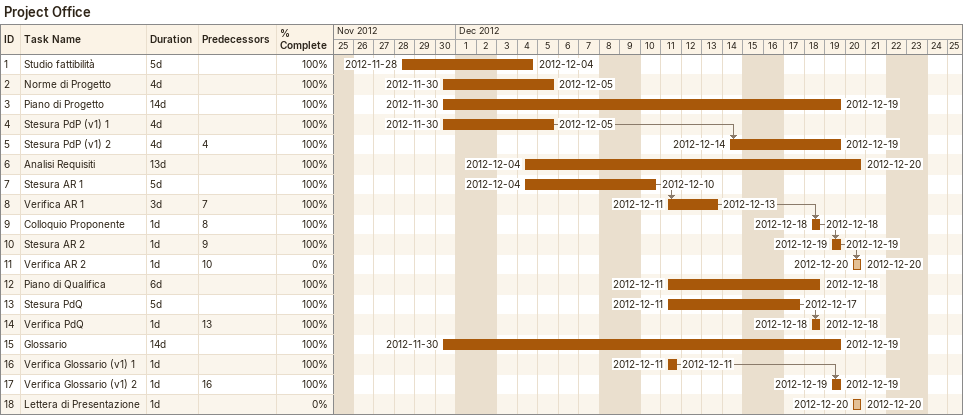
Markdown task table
Project Office

| ID | Task | Duration | Start | Finish | Predecessors | % complete |
|---|---|---|---|---|---|---|
| 1 | Studio fattibilità | 5d | 2012-11-28 | 2012-12-04 |  | 100 |
| 2 | Norme di Progetto | 4d | 2012-11-30 | 2012-12-05 |  | 100 |
| 3 | Piano di Progetto | 14d | 2012-11-30 | 2012-12-19 |  | 100 |
| 4 | Stesura PdP (v1) 1 | 4d | 2012-11-30 | 2012-12-05 |  | 100 |
| 5 | Stesura PdP (v1) 2 | 4d | 2012-12-14 | 2012-12-19 | 4 | 100 |
| 6 | Analisi Requisiti | 13d | 2012-12-04 | 2012-12-20 |  | 100 |
| 7 | Stesura AR 1 | 5d | 2012-12-04 | 2012-12-10 |  | 100 |
| 8 | Verifica AR 1 | 3d | 2012-12-11 | 2012-12-13 | 7 | 100 |
| 9 | Colloquio Proponente | 1d | 2012-12-18 | 2012-12-18 | 8 | 100 |
| 10 | Stesura AR 2 | 1d | 2012-12-19 | 2012-12-19 | 9 | 100 |
| 11 | Verifica AR 2 | 1d | 2012-12-20 | 2012-12-20 | 10 | 0 |
| 12 | Piano di Qualifica | 6d | 2012-12-11 | 2012-12-18 |  | 100 |
| 13 | Stesura PdQ | 5d | 2012-12-11 | 2012-12-17 |  | 100 |
| 14 | Verifica PdQ | 1d | 2012-12-18 | 2012-12-18 | 13 | 100 |
| 15 | Glossario | 14d | 2012-11-30 | 2012-12-19 |  | 100 |
| 16 | Verifica Glossario (v1) 1 | 1d | 2012-12-11 | 2012-12-11 |  | 100 |
| 17 | Verifica Glossario (v1) 2 | 1d | 2012-12-19 | 2012-12-19 | 16 | 100 |
| 18 | Lettera di Presentazione | 1d | 2012-12-20 | 2012-12-20 |  | 0 |
